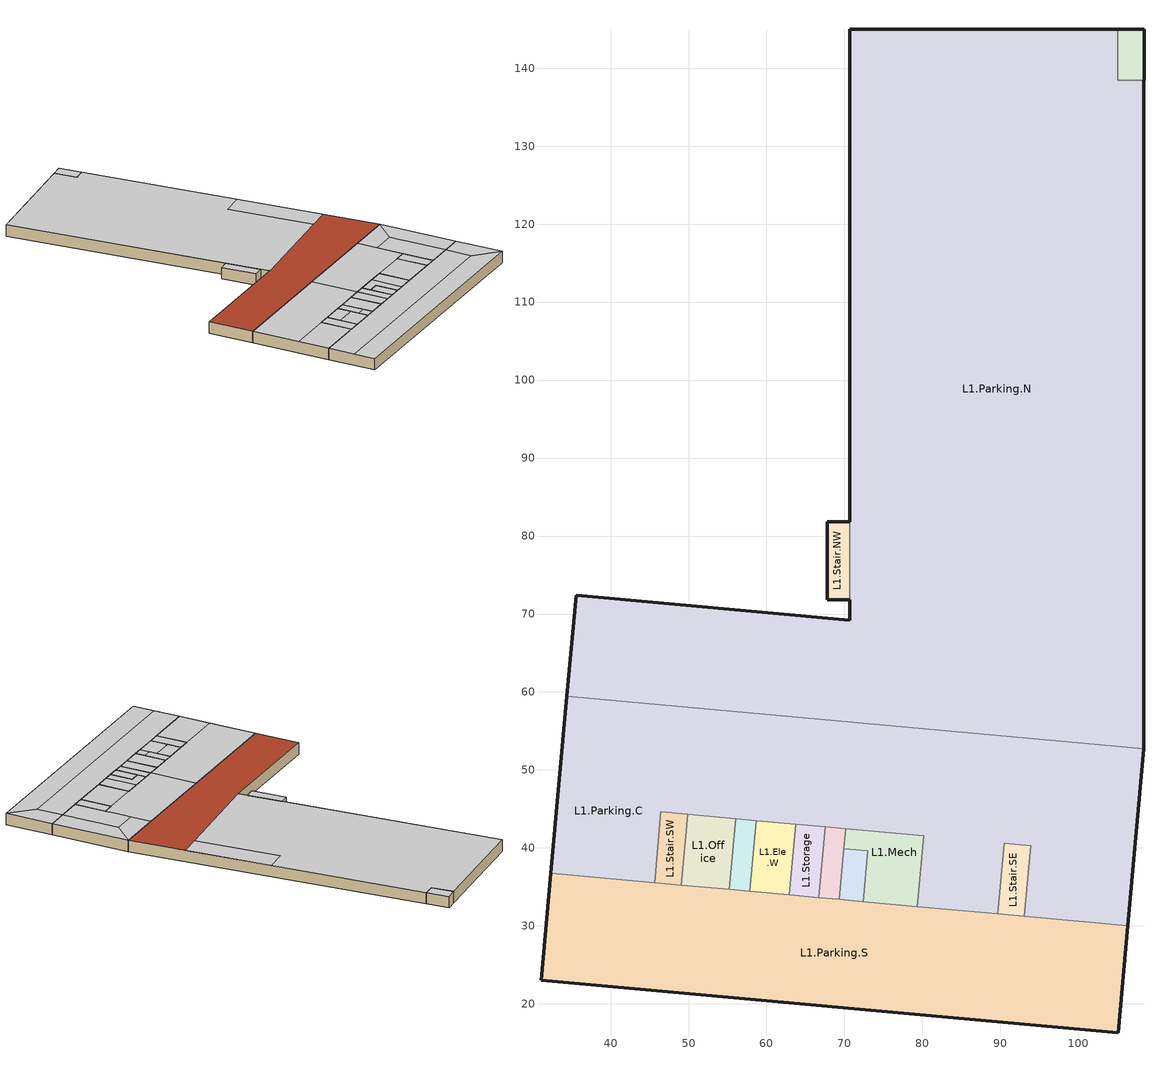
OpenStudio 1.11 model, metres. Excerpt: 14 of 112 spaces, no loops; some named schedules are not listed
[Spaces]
L1.Parking.S
 floor ground: 32.33,36.76 106.35,30.03 105.1,16.29 31.08,23.02 z0
 wall ground: 32.33,36.76 31.08,23.02 105.1,16.29 106.35,30.03 z0:3.35
 wall to L1.Parking.C: 45.64,35.55 32.33,36.76 / 89.63,31.55 79.33,32.49 / 106.35,30.03 93.05,31.24 z0:3.35
 wall to L1.Stair.SW: 49.06,35.24 45.64,35.55 z0:3.35
 wall to L1.Office: 55.22,34.68 49.06,35.24 z0:3.35
 wall to L1.Corridor: 57.88,34.44 55.22,34.68 z0:3.35
 wall to L1.Ele.W: 62.93,33.98 57.88,34.44 z0:3.35
 wall to L1.Storage: 66.68,33.64 62.93,33.98 z0:3.35
 wall to L1.Ele.E: 69.32,33.4 66.68,33.64 z0:3.35
 wall to L1.Stair.S: 72.41,33.11 69.32,33.4 z0:3.35
 wall to L1.Mech: 79.33,32.49 72.41,33.11 z0:3.35
 wall to L1.Stair.SE: 93.05,31.24 89.63,31.55 z0:3.35
 ceiling to G.Retail.E: 105.1,16.29 106.35,30.03 100.28,30.58 99.58,22.91 z3.35
 ceiling to G.Retail.S: 105.1,16.29 99.58,22.91 31.63,29.09 31.08,23.02 z3.35
 ceiling to G.Retail.C: 99.58,22.91 100.28,30.58 32.33,36.76 31.63,29.09 z3.35
L1.Parking.C
 floor ground: 34.39,59.44 108.41,52.71 106.35,30.03 93.05,31.24 93.87,40.3 90.46,40.61 89.63,31.55 79.33,32.49 80.15,41.55 46.47,44.61 45.64,35.55 32.33,36.76 z0
 wall ground: 34.39,59.44 32.33,36.76 / 106.35,30.03 108.41,52.71 z0:3.35
 wall to L1.Parking.N: 108.41,52.71 34.39,59.44 z0:3.35
 wall to L1.Stair.SE: 89.63,31.55 90.46,40.61 93.87,40.3 93.05,31.24 z0:3.35
 wall to L1.Mech: 70.14,42.46 80.15,41.55 79.33,32.49 z0:3.35
 wall to L1.Ele.E: 67.51,42.7 70.14,42.46 z0:3.35
 wall to L1.Storage: 63.76,43.04 67.51,42.7 z0:3.35
 wall to L1.Ele.W: 58.7,43.5 63.76,43.04 z0:3.35
 wall to L1.Corridor: 56.05,43.74 58.7,43.5 z0:3.35
 wall to L1.Office: 49.88,44.3 56.05,43.74 z0:3.35
 wall to L1.Stair.SW: 45.64,35.55 46.47,44.61 49.88,44.3 z0:3.35
 ceiling to G.Retail.C: 100.28,30.58 101.79,47.19 94.56,47.84 93.05,31.24 z3.35; 45.64,35.55 46.47,44.61 33.16,45.82 32.33,36.76 z3.35
 ceiling to G.Loading: 93.87,40.3 95.11,53.92 68.75,56.31 67.51,42.7 z3.35
 ceiling to G.Lobby: 67.51,42.7 68.75,56.31 34.39,59.44 33.16,45.82 z3.35
 ceiling to G.Retail.E: 106.35,30.03 108.41,52.71 101.79,47.19 100.28,30.58 z3.35
 ceiling to G.Retail.N: 101.79,47.19 108.41,52.71 95.11,53.92 94.56,47.84 z3.35
 ceiling to G.Rest: 89.63,31.55 90.46,40.61 80.15,41.55 79.33,32.49 z3.35
L1.Stair.SE
 floor ground: 90.46,40.61 93.87,40.3 93.05,31.24 89.63,31.55 z0
 ceiling to G.Stairs.SE: 93.05,31.24 93.87,40.3 90.46,40.61 89.63,31.55 z3.35
L1.Mech
 floor ground: 70.14,42.46 80.15,41.55 79.33,32.49 72.41,33.11 73,39.61 69.91,39.89 z0
 wall to L1.Stair.S: 69.91,39.89 73,39.61 72.41,33.11 z0:3.35
 wall to L1.Ele.E: 70.14,42.46 69.91,39.89 z0:3.35
 ceiling to G.Rest: 79.33,32.49 80.15,41.55 75.74,41.95 74.92,32.89 z3.35
 ceiling to G.Mech.W: 74.92,32.89 75.74,41.95 70.14,42.46 69.91,39.89 73,39.61 72.41,33.11 z3.35
L1.Stair.S
 floor ground: 69.91,39.89 73,39.61 72.41,33.11 69.32,33.4 z0
 wall to L1.Ele.E: 69.91,39.89 69.32,33.4 z0:3.35
 ceiling to G.Stairs.S: 72.41,33.11 73,39.61 69.91,39.89 69.32,33.4 z3.35
L1.Ele.E
 floor ground: 67.51,42.7 70.14,42.46 69.32,33.4 66.68,33.64 z0
 wall to L1.Storage: 67.51,42.7 66.68,33.64 z0:3.35
 ceiling to G.Ele.E: 69.32,33.4 70.14,42.46 67.51,42.7 66.68,33.64 z3.35
L1.Storage
 floor ground: 63.76,43.04 67.51,42.7 66.68,33.64 62.93,33.98 z0
 wall to L1.Ele.W: 63.76,43.04 62.93,33.98 z0:3.35
 ceiling to G.Lobby: 66.68,33.64 67.51,42.7 63.76,43.04 62.93,33.98 z3.35
L1.Ele.W
 floor ground: 58.7,43.5 63.76,43.04 62.93,33.98 57.88,34.44 z0
 wall to L1.Corridor: 58.7,43.5 57.88,34.44 z0:3.35
 ceiling to G.Ele.W: 62.93,33.98 63.76,43.04 58.7,43.5 57.88,34.44 z3.35
L1.Corridor
 floor ground: 56.05,43.74 58.7,43.5 57.88,34.44 55.22,34.68 z0
 wall to L1.Office: 56.05,43.74 55.22,34.68 z0:3.35
 ceiling to G.Retail.C: 57.88,34.44 58.13,37.19 55.47,37.43 55.22,34.68 z3.35
 ceiling to G.Lobby: 58.13,37.19 58.7,43.5 56.05,43.74 55.47,37.43 z3.35
L1.Office
 floor ground: 49.88,44.3 56.05,43.74 55.22,34.68 49.06,35.24 z0
 wall to L1.Stair.SW: 49.88,44.3 49.06,35.24 z0:3.35
 ceiling to G.Retail.C: 55.22,34.68 55.68,39.74 49.52,40.3 49.06,35.24 z3.35
 ceiling to G.Mech.E: 55.68,39.74 56.05,43.74 49.88,44.3 49.52,40.3 z3.35
L1.Stair.SW
 floor ground: 46.47,44.61 49.88,44.3 49.06,35.24 45.64,35.55 z0
 ceiling to G.Stairs.SW: 49.06,35.24 49.88,44.3 46.47,44.61 45.64,35.55 z3.35
L1.Parking.N
 floor ground: 105.07,145 105.07,138.48 108.41,138.48 108.41,52.71 34.39,59.44 35.58,72.42 70.69,69.22 70.69,145 z0
 wall to L1.Stair.NW: 70.69,81.86 70.69,71.81 z0:3.35
 wall ground: 105.07,145 70.69,145 70.69,81.86 / 108.41,52.71 108.41,138.48 / 70.69,71.81 70.69,69.22 35.58,72.42 34.39,59.44 z0:3.35
 wall to L1.Stair.N: 108.41,138.48 105.07,138.48 105.07,145 z0:3.35
 ceiling to G.Parking.N: 101.79,69.22 101.79,93.91 108.41,93.91 108.41,138.48 105.07,138.48 105.07,145 70.69,145 70.69,69.22 z3.35
 ceiling to G.Generator: 108.41,69.22 108.41,93.91 101.79,93.91 101.79,69.22 z3.35
 roof outside: 108.41,52.71 108.41,69.22 70.69,69.22 35.58,72.42 34.39,59.44 z3.35
L1.Stair.NW
 floor ground: 70.69,81.86 70.69,71.81 67.78,71.81 67.78,81.86 z0
 wall ground: 70.69,81.86 67.78,81.86 67.78,71.81 70.69,71.81 z0:3.35
 ceiling to G.Stairs.NW: 70.69,71.81 70.69,81.86 67.78,81.86 67.78,71.81 z3.35
L1.Stair.N
 floor ground: 108.41,145 108.41,138.48 105.07,138.48 105.07,145 z0
 wall ground: 108.41,138.48 108.41,145 105.07,145 z0:3.35
 ceiling to G.Stairs.N: 108.41,138.48 108.41,145 105.07,145 105.07,138.48 z3.35
[Building]
Building 1: Space Type=Office; Default Construction Set=Proposed Construction Set; Default Schedule Set=Office Schedule Set
[ClimateZones]
Climate Zone Institution Name 1=ASHRAE; Climate Zone Document Name 1=ANSI/ASHRAE Standard 169; Climate Zone Document Year 1=2006; Climate Zone Institution Name 2=CEC; Climate Zone Document Name 2=California Climate Zone Descriptions; Climate Zone Document Year 2=1995
[Site]
Denver Intl Ap: Latitude {deg}=39.83; Longitude {deg}=-104.65; Time Zone {hr}=-7; Elevation {m}=1650
[SizingPeriod:DesignDay] Barometric Pressure {Pa}=83011; Sky Clearness=0; Rain Indicator=0; Snow Indicator=0; Day of Month=21; Daylight Saving Time Indicator=0; Dry-Bulb Temperature Range Modifier Type=DefaultMultipliers
Name | Maximum Dry-Bulb Temperature {C} | Daily Dry-Bulb Temperature Range {deltaC} | Humidity Indicating Conditions at Maximum Dry-Bulb | Wind Speed {m/s} | Wind Direction {deg} | Month | Day Type | Humidity Indicating Type | Solar Model Indicator | ASHRAE Taub | ASHRAE Taud
Denver Intl Ap Ann Clg .4% Condns WB=>MDB | 27.3 | 15.2 | 18.3 | 4.2 | 80 | 7 | SummerDesignDay | Wetbulb | ASHRAETau | 0.424 | 2.012
Denver Intl Ap Ann Htg 99.6% Condns DB | -17.4 | 0 | -17.4 | 3.3 | 160 | 12 | WinterDesignDay | Wetbulb | ASHRAEClearSky
Denver Intl Ap Ann Clg .4% Condns DB=>MWB | 34.6 | 15.2 | 15.7 | 4.2 | 80 | 7 | SummerDesignDay | Wetbulb | ASHRAETau | 0.424 | 2.012
Denver Intl Ap Ann Clg .4% Condns DP=>MDB | 19.9 | 15.2 | 16 | 4.2 | 80 | 7 | SummerDesignDay | Dewpoint | ASHRAETau | 0.424 | 2.012
[Construction]
ExtSlabCarpet 4in ClimateZone 1-8: MAT-CC05 4 HW CONCRETE, CP02 CARPET PAD
Exterior Door: F08 Metal surface, I01 25mm insulation board
Interior Ceiling: M11 100mm lightweight concrete, F05 Ceiling air space resistance, F16 Acoustic tile
Interior Door; Interior Partition: G05 25mm wood
Interior Floor: F16 Acoustic tile, F05 Ceiling air space resistance, M11 100mm lightweight concrete
Interior Wall: G01a 19mm gypsum board, F04 Wall air space resistance, G01a 19mm gypsum board
Interior Window; Interior Window 1; Interior Window 2: Clear 3mm
90.1-2007 Nonres 5B Roof IEAD: Roof Membrane 1, Roof Insulation [14], Metal Decking 1
90.1-2007 Nonres 5B Skylight without Curb: Theoretical Glass [146]
Proposed Walls: MAT-SHEATH 1, Wall Insulation [10]_R-value to: 10.3107345095598 (ft^2*h*R/Btu), 1/2IN Gypsum 1
VE 19-2M Glass: VE 19-2M Window Material
[Material] Thermal Absorptance=0.9
Name | Roughness | Thickness {m} | Conductivity {W/m-K} | Density {kg/m3} | Specific Heat {J/kg-K} | Solar Absorptance | Visible Absorptance
MAT-CC05 4 HW CONCRETE | Rough | 0.1016 | 1.311 | 2240 | 836.8 | 0.7 | 0.7
F08 Metal surface | Smooth | 0.0008 | 45.28 | 7824 | 500 | 0.7 | 0.7
I01 25mm insulation board | MediumRough | 0.0254 | 0.03 | 43 | 1210 | 0.7 | 0.7
M11 100mm lightweight concrete | MediumRough | 0.1016 | 0.53 | 1280 | 840 | 0.7 | 0.7
F16 Acoustic tile | MediumSmooth | 0.0191 | 0.06 | 368 | 590 | 0.7 | 0.7
G05 25mm wood | MediumSmooth | 0.0254 | 0.15 | 608 | 1630 | 0.7 | 0.7
G01a 19mm gypsum board | MediumSmooth | 0.019 | 0.16 | 800 | 1090 | 0.7 | 0.7
1/2IN Gypsum 1 | Smooth | 0.01271 | 0.16 | 784.9 | 830 | 0.92 | 0.92
Roof Insulation [14] | MediumRough | 0.167335 | 0.049 | 265 | 836.8 | 0.7 | 0.7
Roof Membrane 1 | VeryRough | 0.0095 | 0.16 | 1121.29 | 1460 | 0.7 | 0.7
Metal Decking 1 | MediumSmooth | 0.001524 | 45.006 | 7680 | 418.4 | 0.7 | 0.3
Wall Insulation [10]_R-value to: 10.3107345095598 (ft^2*h*R/Btu) | MediumRough | 0.0817121 | 0.045 | 265 | 836.8 | 0.7 | 0.7
[Material:NoMass] Thermal Absorptance=0.9; Solar Absorptance=0.7
Name | Roughness | Thermal Resistance {m2-K/W} | Visible Absorptance
CP02 CARPET PAD | Smooth | 0.1 | 0.8
MAT-SHEATH 1 | Rough | 0.36256 | 0.7
[WindowMaterial:Glazing] Optical Data Type=SpectralAverage; Thickness {m}=0.003; Infrared Transmittance at Normal Incidence=0
Name | Solar Transmittance at Normal Incidence | Front Side Solar Reflectance at Normal Incidence | Back Side Solar Reflectance at Normal Incidence | Visible Transmittance at Normal Incidence | Front Side Visible Reflectance at Normal Incidence | Back Side Visible Reflectance at Normal Incidence | Front Side Infrared Hemispherical Emissivity | Back Side Infrared Hemispherical Emissivity | Conductivity {W/m-K} | Dirt Correction Factor for Solar and Visible Transmittance | Solar Diffusing
Clear 3mm | 0.837 | 0.075 | 0 | 0.898 | 0.081 | 0 | 0.84 | 0.84 | 0.9 | 1 | Yes
Theoretical Glass [146] | 0.481761 | 0.468239 | 0.468239 | 0.621562 | 0.328438 | 0.328438 | 0.9 | 0.9 | 0.03026
[WindowMaterial:SimpleGlazingSystem]
VE 19-2M Window Material: U-Factor {W/m2-K}=2.23724; Solar Heat Gain Coefficient=0.307; Visible Transmittance=0.33
[Material:AirGap]
Name | Thermal Resistance {m2-K/W}
F05 Ceiling air space resistance | 0.18
F04 Wall air space resistance | 0.15
[DefaultSurfaceConstructions]
Name | Floor Construction | Wall Construction | Roof Ceiling Construction
Default Surface Constructions 2 | Interior Floor | Interior Wall | Interior Ceiling
Default Surface Constructions 3 | ExtSlabCarpet 4in ClimateZone 1-8 | ExtSlabCarpet 4in ClimateZone 1-8 | ExtSlabCarpet 4in ClimateZone 1-8
Default Surface Constructions 1 adj ext wall insulation | ExtSlabCarpet 4in ClimateZone 1-8 | Proposed Walls | 90.1-2007 Nonres 5B Roof IEAD
[DefaultSubSurfaceConstructions]
Name | Fixed Window Construction | Operable Window Construction | Door Construction | Skylight Construction | Tubular Daylight Dome Construction | Tubular Daylight Diffuser Construction
Default Sub Surface Constructions 1 | VE 19-2M Glass | VE 19-2M Glass | Exterior Door | 90.1-2007 Nonres 5B Skylight without Curb | Interior Window 2 | Interior Window 1
Default Sub Surface Constructions 2 | Interior Wall | Interior Window | Interior Door
[DefaultConstructionSet]
Proposed Construction Set: Default Exterior Surface Constructions=Default Surface Constructions 1 adj ext wall insulation; Default Interior Surface Constructions=Default Surface Constructions 2; Default Ground Contact Surface Constructions=Default Surface Constructions 3; Default Exterior SubSurface Constructions=Default Sub Surface Constructions 1; Default Interior SubSurface Constructions=Default Sub Surface Constructions 2; Interior Partition Construction=Interior Partition
[SpaceType]
Name | Default Schedule Set | Design Specification Outdoor Air Object | Standards Building Type | Standards Space Type
90.1-2007 - LrgHotel - Mechanical | 90.1-2007 - LrgHotel - Mechanical Schedule Set | 90.1-2007 - LrgHotel - Mechanical Ventilation | LargeHotel | Mechanical
90.1-2007 - LrgHotel - Storage | 90.1-2007 - LrgHotel - Storage Schedule Set | 90.1-2007 - LrgHotel - Storage Ventilation | LargeHotel | Storage
Elevator Space Type |  |  | Office | Corridor
Stairs Space Type | 90.1-2007 - LrgHotel - Corridor Schedule Set | 90.1-2007 - LrgHotel - Corridor Ventilation | Office | Stair
Parking Garage Space Type | 90.1-2007 - LrgHotel - Corridor Schedule Set | 90.1-2007 - LrgHotel - Corridor Ventilation | Office | Storage
Office | Office Schedule Set | 90.1-2007 - LrgHotel - Office Ventilation | Office | OpenOffice
Office Corridor | Office Schedule Set | 90.1-2007 - LrgHotel - Office Ventilation | Office | Corridor
[DefaultScheduleSet] Infiltration Schedule=LargeHotel Infil Quarter On
Name | Number of People Schedule | People Activity Level Schedule | Lighting Schedule | Electric Equipment Schedule
90.1-2007 - LrgHotel - Corridor Schedule Set | LargeHotel Bldg Occ | LargeHotel Activity | LargeHotel Bldg Light
90.1-2007 - LrgHotel - Mechanical Schedule Set |  |  | LargeHotel Bldg Light | LargeHotel Bldg Equip
90.1-2007 - LrgHotel - Storage Schedule Set | LargeHotel Bldg Occ | LargeHotel Activity | LargeHotel Bldg Light | LargeHotel Bldg Equip
Office Schedule Set | Office Occupancy Sch | LargeHotel Activity | Office Lighting Sch | Office Equipment Sch
[Lights:Definition] Design Level Calculation Method=Watts/Area
Name | Watts per Space Floor Area {W/m2} | Fraction Visible
90.1-2007 - LrgHotel - Corridor Lights Definition | 6.67362
90.1-2007 - LrgHotel - Mechanical Lights Definition | 11.3021
90.1-2007 - LrgHotel - Storage Lights Definition | 6.13543
90.1-2007 - LrgHotel - Parking Garage Lights Definition | 0.387501 | 0
90.1-2007 - LrgHotel - Office Lights Definition | 8.50349
[Lights]
Name | Lights Definition | Space or SpaceType | Schedule
90.1-2007 - LrgHotel - Mechanical Lights | 90.1-2007 - LrgHotel - Mechanical Lights Definition | 90.1-2007 - LrgHotel - Mechanical
90.1-2007 - LrgHotel - Storage Lights | 90.1-2007 - LrgHotel - Storage Lights Definition | 90.1-2007 - LrgHotel - Storage
90.1-2007 - LrgHotel - Corridor Lights 1 | 90.1-2007 - LrgHotel - Corridor Lights Definition | Stairs Space Type
90.1-2007 - LrgHotel - Corridor Lights 2 | 90.1-2007 - LrgHotel - Parking Garage Lights Definition | Parking Garage Space Type | Parking Garage Ltg Sch
90.1-2007 - LrgHotel - Lobby Lights 1 | 90.1-2007 - LrgHotel - Office Lights Definition | Office
90.1-2007 - LrgHotel - Lobby Lights 3 | 90.1-2007 - LrgHotel - Corridor Lights Definition | Office Corridor
[DesignSpecification:OutdoorAir] Outdoor Air Method=Sum
Name | Outdoor Air Flow per Floor Area {m3/s-m2} | Outdoor Air Flow per Person {m3/s-person}
90.1-2007 - LrgHotel - Corridor Ventilation | 0.0003048
90.1-2007 - LrgHotel - Mechanical Ventilation; 90.1-2007 - LrgHotel - Storage Ventilation | 0.0006096
90.1-2007 - LrgHotel - Office Ventilation | 0.000381 | 0.00294967
[People:Definition] Number of People Calculation Method=People/Area; Fraction Radiant=0.3
Name | People per Space Floor Area {person/m2}
90.1-2007 - LrgHotel - Corridor People Definition | 0.0107639
90.1-2007 - LrgHotel - Storage People Definition | 0.0215278
90.1-2007 - LrgHotel - Office People Definition | 0.0511286
[People]
Name | People Definition | Space or SpaceType
90.1-2007 - LrgHotel - Storage People | 90.1-2007 - LrgHotel - Storage People Definition | 90.1-2007 - LrgHotel - Storage
90.1-2007 - LrgHotel - Corridor People 1 | 90.1-2007 - LrgHotel - Corridor People Definition | Stairs Space Type
90.1-2007 - LrgHotel - Corridor People 2 | 90.1-2007 - LrgHotel - Corridor People Definition | Parking Garage Space Type
90.1-2007 - LrgHotel - Lobby People 1 | 90.1-2007 - LrgHotel - Office People Definition | Office
90.1-2007 - LrgHotel - Lobby People 3 | 90.1-2007 - LrgHotel - Corridor People Definition | Office Corridor
[SpaceInfiltration:DesignFlowRate] Design Flow Rate Calculation Method=Flow/ExteriorArea; Flow per Exterior Surface Area {m3/s-m2}=0.000226568
Name | Space or SpaceType
90.1-2007 - LrgHotel - Mechanical Infiltration | 90.1-2007 - LrgHotel - Mechanical
90.1-2007 - LrgHotel - Storage Infiltration | 90.1-2007 - LrgHotel - Storage
90.1-2007 - LrgHotel - Corridor Infiltration 1 | Stairs Space Type
90.1-2007 - LrgHotel - Corridor Infiltration 2 | Parking Garage Space Type
90.1-2007 - LrgHotel - Lobby Infiltration 1 | Office
90.1-2007 - LrgHotel - Lobby Infiltration 3 | Office Corridor
[ElectricEquipment:Definition] Design Level Calculation Method=Watts/Area
Name | Watts per Space Floor Area {W/m2}
90.1-2007 - LrgHotel - Mechanical Electric Equipment Definition | 2.79862
90.1-2007 - LrgHotel - Storage Electric Equipment Definition | 1.39931
Elevator Load | 36.9202
90.1-2007 - LrgHotel - Office Electric Equipment Definition | 6.8889
[ElectricEquipment]
Name | Electric Equipment Definition | Space or SpaceType | Schedule
90.1-2007 - LrgHotel - Mechanical Electric Equipment | 90.1-2007 - LrgHotel - Mechanical Electric Equipment Definition | 90.1-2007 - LrgHotel - Mechanical
90.1-2007 - LrgHotel - Storage Electric Equipment | 90.1-2007 - LrgHotel - Storage Electric Equipment Definition | 90.1-2007 - LrgHotel - Storage
Electric Equipment 1 | Elevator Load | Elevator Space Type | Elevator Residential Sch
90.1-2007 - LrgHotel - Lobby Electric Equipment 1 | 90.1-2007 - LrgHotel - Office Electric Equipment Definition | Office
[ThermostatSetpoint:DualSetpoint]
Unit Heater Thermostat: Heating Setpoint Temperature Schedule=Unit Heater Htg Sch; Cooling Setpoint Temperature Schedule=Unit Heater Clg Sch
[Space] Building Story=L1 Parking
Name | Space Type | Thermal Zone
L1.Parking.S | Parking Garage Space Type | L1.Parking.S Zone
L1.Parking.C | Parking Garage Space Type | L1.Parking.C Zone
L1.Stair.SE | Stairs Space Type | L1.Stair.SE Zone
L1.Mech | 90.1-2007 - LrgHotel - Mechanical | L1.Mech Zone
L1.Stair.S | Stairs Space Type | L1.Stair.S Zone
L1.Ele.E | Elevator Space Type | L1.Ele.E Zone
L1.Storage | 90.1-2007 - LrgHotel - Storage | L1.Storage Zone
L1.Ele.W | Elevator Space Type | L1.Ele.W Zone
L1.Corridor | Office Corridor | L1.Corridor Zone
L1.Office | Office | L1.Office Zone
L1.Stair.SW | Stairs Space Type | L1.Stair.SW Zone
L1.Parking.N | Parking Garage Space Type | L1.Parking.N Zone
L1.Stair.NW | Stairs Space Type | L1.Stair.NW Zone
L1.Stair.N | Stairs Space Type | L1.Stair.N Zone
[BuildingStory]
Name | Nominal Z Coordinate {m} | Nominal Floor to Floor Height {m}
L1 Parking
Building Story 1 | 0 | 0.9144
[ThermalZone] Use Ideal Air Loads=No
Name | Thermostat
L1.Stair.NW Zone; L1.Stair.SW Zone; L1.Corridor Zone; L1.Mech Zone; L1.Stair.SE Zone; L1.Stair.N Zone; L1.Stair.S Zone; L1.Ele.E Zone; L1.Ele.W Zone; L1.Office Zone; L1.Storage Zone | Unit Heater Thermostat
L1.Parking.N Zone; L1.Parking.C Zone; L1.Parking.S Zone
[Sizing:Zone] Zone Cooling Design Supply Air Temperature Input Method=SupplyAirTemperature; Zone Cooling Design Supply Air Temperature {C}=14; Zone Cooling Design Supply Air Temperature Difference {deltaC}=11.11; Zone Heating Design Supply Air Temperature Input Method=SupplyAirTemperature; Zone Heating Design Supply Air Temperature {C}=40; Zone Heating Design Supply Air Temperature Difference {deltaC}=11.11; Zone Cooling Design Supply Air Humidity Ratio {kg-H2O/kg-air}=0.0085; Zone Heating Design Supply Air Humidity Ratio {kg-H2O/kg-air}=0.008; Cooling Design Air Flow Method=DesignDay; Heating Design Air Flow Method=DesignDay; Design Zone Air Distribution Effectiveness in Cooling Mode=1; Design Zone Air Distribution Effectiveness in Heating Mode=0.8; Account for Dedicated Outdoor Air System=No; Dedicated Outdoor Air System Control Strategy=NeutralSupplyAir; Dedicated Outdoor Air Low Setpoint Temperature for Design {C}=Autosize; Dedicated Outdoor Air High Setpoint Temperature for Design {C}=Autosize
5.Ele.W Zone; 5.Corridor Zone; 7-14.Stairs.E Zone; 5.Parking.C Zone; 15.Ele.W Zone; 2-4.Mech Zone; 15.Mech Zone; L1.Stair.NW Zone; 1.Stairs.N Zone; G.Stairs.SW Zone; 15.Ele.E Zone; 2-4.Parking.N Zone; 2-4.Stairs.SE Zone; 5.Stairs.SE Zone; 7-14.Ele.W Zone; 5.Storage.W Zone; 7-14.Mech Zone; L1.Stair.SW Zone; G.Mech.W Zone; 2-4.Ele.E Zone; 1.Stairs.NW Zone; G.Loading Zone; 6.Ele.E Zone; 5.Storage.E Zone; 2-4.Stairs.S Zone; L1.Parking.N Zone; G.Stairs.SE Zone; 6.Mech Zone; G.Stairs.S Zone; 1.Parking Zone; 2-4.Parking.S Zone; G.Stairs.N Zone; 15.Stairs.S Zone; 2-4.Corridor Zone; 2-4.Storage.W Zone; G.Parking.N Zone; 15.Stairs.E Zone; 5.Parking.S Zone; L1.Corridor Zone; G.Stairs.NW Zone; 2-4.Storage.E Zone; 5.Stairs.S Zone; G.Ele.E Zone; 2-4.Stairs.NW Zone; 5.Ele.E Zone; L1.Mech Zone; L1.Stair.SE Zone; G.Ele.W Zone; L1.Stair.N Zone; 5.Parking.N Zone; G.Generator Zone; 6.Ele.W Zone; L1.Stair.S Zone; 2-4.Stairs.SW Zone; 7-14.Stairs.W Zone; 15.Stairs.W Zone; 5.Stairs.NW Zone; 7-14.Stairs.C Zone; L1.Ele.E Zone; 6.Stairs.W Zone; L1.Parking.C Zone; 5.Mech Zone; 2-4.Stairs.N Zone; G.Mech.E Zone; L1.Ele.W Zone
[Exterior:Lights:Definition]
3523.0 w Exterior Lighting Definition: Design Level {W}=3523
[Exterior:Lights]
3523.0 w Exterior Light: Exterior Lights Definition=3523.0 w Exterior Lighting Definition; Schedule=3523.0 w Exterior Lights Sch; Control Option=AstronomicalClock
